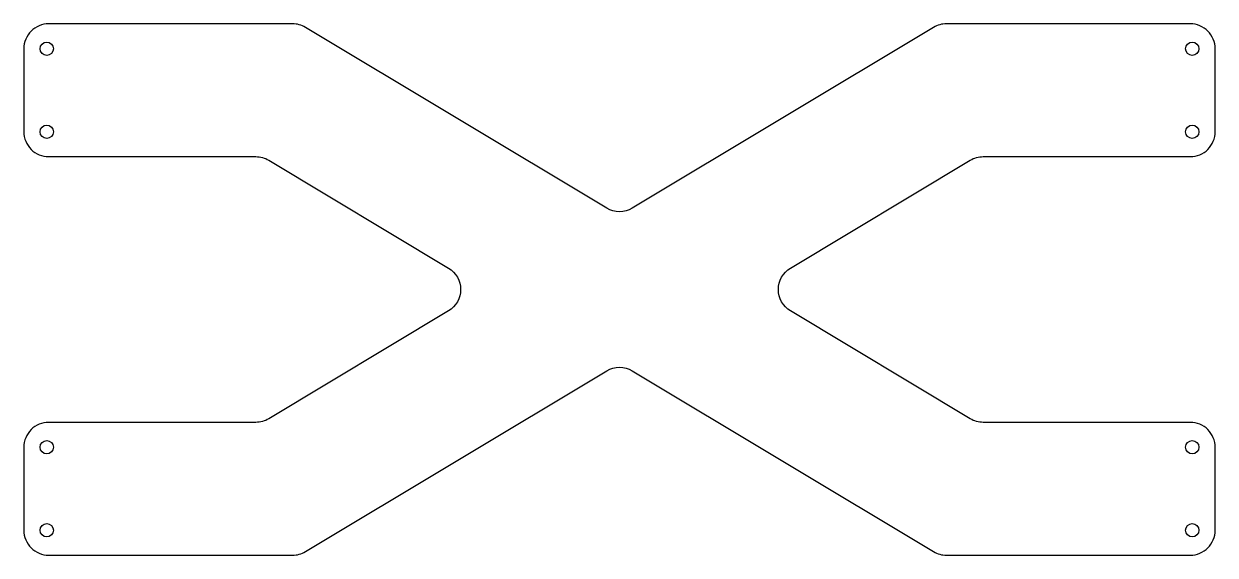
# Model space of a CAD drawing. Header units: inches. Extents: x -0.4 to 17.6, y 0 to 8.
import ezdxf

# ---------------------------------------------------------------- set-up
doc = ezdxf.new("R2010")
doc.units = ezdxf.units.IN
doc.header["$MEASUREMENT"] = 0

msp = doc.modelspace()

# ---------------------------------------------------------------- linework, layer by layer
msp.add_lwpolyline([(0, 2, 0.414214), (-0.375, 1.625), (-0.375, 0.375, 0.414214), (0, 0), (3.673, 0, 0.135933), (3.866, 0.053), (8.402, 2.775, -0.276984), (8.788, 2.775), (13.324, 0.053, 0.135933), (13.517, 0), (17.19, 0, 0.414214), (17.565, 0.375), (17.565, 1.625, 0.414214), (17.19, 2), (14.071, 2, -0.135933), (13.878, 2.053), (11.17, 3.678, -0.56619), (11.17, 4.322), (13.878, 5.947, -0.135933), (14.071, 6), (17.19, 6, 0.414214), (17.565, 6.375), (17.565, 7.625, 0.414214), (17.19, 8), (13.517, 8, 0.135933), (13.324, 7.947), (8.788, 5.225, -0.276984), (8.402, 5.225), (3.866, 7.947, 0.135933), (3.673, 8), (0, 8, 0.414214), (-0.375, 7.625), (-0.375, 6.375, 0.414214), (0, 6), (3.119, 6, -0.135933), (3.312, 5.947), (6.02, 4.322, -0.56619), (6.02, 3.678), (3.312, 2.053, -0.135933), (3.119, 2)], format="xyb", close=True)
for centre in [(-0.03, 7.625), (17.22, 7.625), (-0.03, 6.375), (17.22, 6.375), (-0.03, 1.625), (17.22, 1.625), (-0.03, 0.375), (17.22, 0.375)]:
    msp.add_circle(centre, 0.1)

doc.saveas('drawing.dxf')
